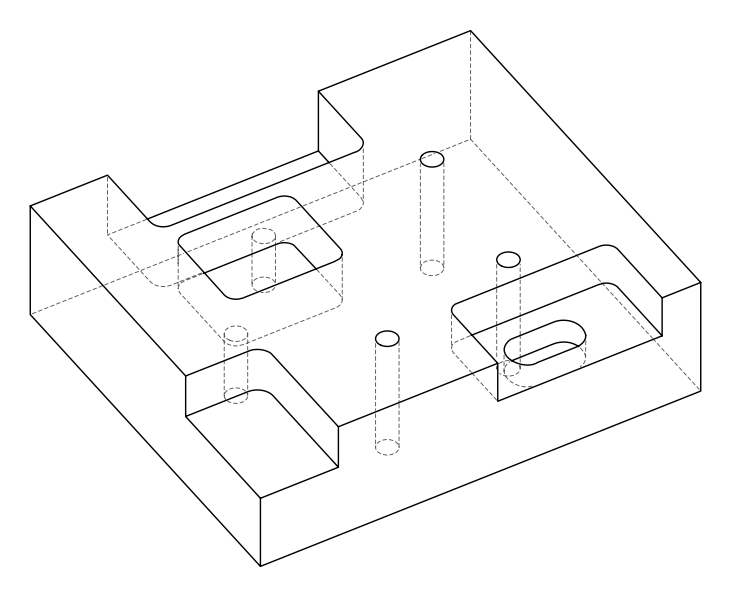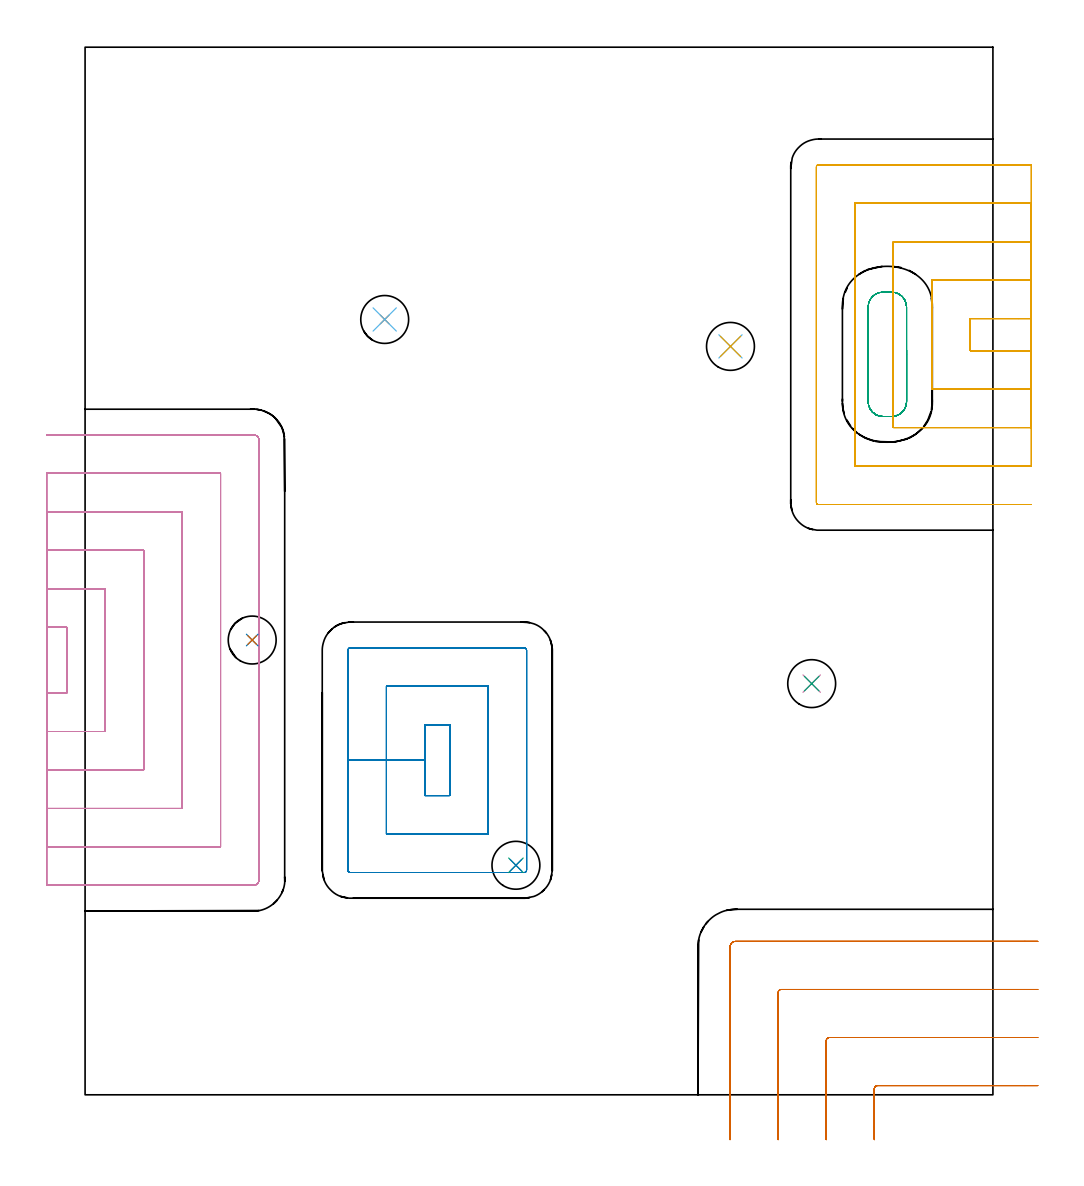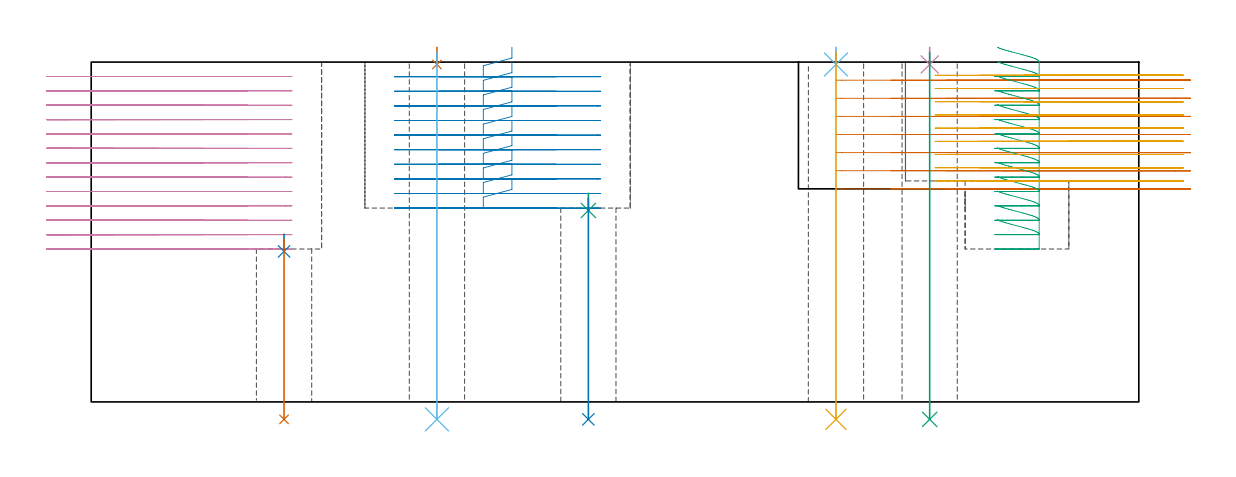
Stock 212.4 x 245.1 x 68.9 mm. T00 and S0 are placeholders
(PLAN: 15 operations, 3 tool changes, 69.4 min)
(1 MILL_CORNER_NOTCH_RECTANGULAR | CORNER_NOTCH_RECTANGULAR | UGT0201_133 | Follow Part, ap 3.75, ae 75% | 5.36 min | 76543 mm3)
(2 MILL_RECTANGULAR_POCKET | POCKET_RECTANGULAR_STRAIGHT | NXT0201_011 | Follow Part, ap 3, ae 75% | 8.31 min | 101778 mm3)
(3 MILL_RECTANGULAR_POCKET_1 | POCKET_RECTANGULAR_STRAIGHT_1 | NXT0201_011 | Follow Part, ap 3, ae 75% | 3.06 min | 29788 mm3)
(4 MILL_SLOT | SLOT_PARTIAL_RECTANGULAR | NXT0201_011 | Follow Part, ap 3, ae 75% | 34.6 min | 206924 mm3)
(5 MILL_SLOT_1 | SLOT_PARTIAL_RECTANGULAR_1 | NXT0201_011 | Follow Part, ap 3, ae 75% | 16.67 min | 84951 mm3)
(6 SPOT_DRILL | STEP1HOLE | NXT0321_9005460120000 | 0.03 min | 1 mm3)
(7 SPOT_DRILL_1 | STEP1HOLE_1 | NXT0321_9005460120000 | 0.03 min | 12 mm3)
(8 SPOT_DRILL_2 | STEP1HOLE_2 | NXT0321_9005460120000 | 0.04 min | 9 mm3)
(9 SPOT_DRILL_3 | STEP1HOLE_3 | NXT0321_9005460120000 | 0.04 min | 9 mm3)
(10 SPOT_DRILL_4 | STEP1HOLE_4 | NXT0321_9005460120000 | 0.03 min | 13 mm3)
(11 DRILL_THROUGH_HOLE_INTO_CENTER | STEP1HOLE | NXT0301_083 | 0.3 min | 6788 mm3)
(12 DRILL_THROUGH_HOLE_INTO_CENTER_1 | STEP1HOLE_1 | NXT0301_083 | 0.3 min | 6789 mm3)
(13 DRILL_THROUGH_HOLE_INTO_CENTER_2 | STEP1HOLE_2 | NXT0301_083 | 0.16 min | 3044 mm3)
(14 DRILL_THROUGH_HOLE_INTO_CENTER_3 | STEP1HOLE_3 | NXT0301_083 | 0.19 min | 3858 mm3)
(15 DRILL_THROUGH_HOLE_INTO_CENTER_4 | STEP1HOLE_4 | NXT0301_083 | 0.3 min | 6770 mm3)
(TOOL UGT0201_133 | Carbide End Mill 15.0 | D15 FL30 Z4)
(TOOL NXT0201_011 | ENDMILL 12mm [2P460-1200-NA 1630] | D12 FL38 Z6)
(TOOL NXT0321_9005460120000 | NC Spot Drill, 142deg, 12mm, Carbide, Uncoated | D12 PA142 FL30 Z2)
(TOOL NXT0301_083 | Carbide Drill 11.2mm [860.1-1120-056A1-MM 2214] | D11.2 PA140 FL72 Z2)
(OP 1 MILL_CORNER_NOTCH_RECTANGULAR)
G17 G21 G94 G90
T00 M6
G54
G17 G0 G90 X222.9 Y2.15 S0 M3
G43 Z78.9 H0
Z65.228
G94 G1 X219.9 F250.
X185.396 F500.
G3 X184.65 Y1.404 R0.75
G1 Y-7.5
Y-10.5 F250.
G0 Z78.9
X222.9 Y13.4
Z65.228
G1 X219.9
X174.147 F500.
G3 X173.4 Y12.653 R0.75
G1 Y-7.5
Y-10.5 F250.
G0 Z78.9
X222.9 Y24.65
Z65.228
G1 X219.9
X162.897 F500.
G3 X162.15 Y23.903 R0.75
G1 Y-7.5
Y-10.5 F250.
G0 Z78.9
X222.9 Y35.9
Z65.228
G1 X219.9
X152.2 F500.
G3 X150.9 Y34.6 R1.3
G1 Y-7.5
Y-10.5 F250.
G0 Z78.9
X222.9 Y2.15
Z61.557
G1 X219.9
X185.396 F500.
G3 X184.65 Y1.404 R0.75
G1 Y-7.5
Y-10.5 F250.
G0 Z78.9
X222.9 Y13.4
Z61.557
G1 X219.9
X174.147 F500.
G3 X173.4 Y12.653 R0.75
G1 Y-7.5
Y-10.5 F250.
G0 Z78.9
X222.9 Y24.65
Z61.557
G1 X219.9
X162.897 F500.
G3 X162.15 Y23.903 R0.75
G1 Y-7.5
Y-10.5 F250.
G0 Z78.9
X222.9 Y35.9
Z61.557
G1 X219.9
X152.2 F500.
G3 X150.9 Y34.6 R1.3
G1 Y-7.5
Y-10.5 F250.
G0 Z78.9
X222.9 Y2.15
Z57.886
G1 X219.9
X185.396 F500.
G3 X184.65 Y1.404 R0.75
G1 Y-7.5
Y-10.5 F250.
G0 Z78.9
X222.9 Y13.4
Z57.886
G1 X219.9
X174.147 F500.
G3 X173.4 Y12.653 R0.75
G1 Y-7.5
Y-10.5 F250.
G0 Z78.9
X222.9 Y24.65
Z57.886
G1 X219.9
X162.897 F500.
G3 X162.15 Y23.903 R0.75
G1 Y-7.5
Y-10.5 F250.
G0 Z78.9
X222.9 Y35.9
Z57.886
G1 X219.9
X152.2 F500.
G3 X150.9 Y34.6 R1.3
G1 Y-7.5
Y-10.5 F250.
G0 Z78.9
X222.9 Y2.15
Z54.214
G1 X219.9
X185.396 F500.
G3 X184.65 Y1.404 R0.75
G1 Y-7.5
Y-10.5 F250.
G0 Z78.9
X222.9 Y13.4
Z54.214
G1 X219.9
X174.147 F500.
G3 X173.4 Y12.653 R0.75
G1 Y-7.5
Y-10.5 F250.
G0 Z78.9
X222.9 Y24.65
Z54.214
G1 X219.9
X162.897 F500.
G3 X162.15 Y23.903 R0.75
G1 Y-7.5
Y-10.5 F250.
G0 Z78.9
X222.9 Y35.9
Z54.214
G1 X219.9
X152.2 F500.
G3 X150.9 Y34.6 R1.3
G1 Y-7.5
Y-10.5 F250.
G0 Z78.9
X222.9 Y2.15
Z50.543
G1 X219.9
X185.396 F500.
G3 X184.65 Y1.404 R0.75
G1 Y-7.5
Y-10.5 F250.
G0 Z78.9
X222.9 Y13.4
Z50.543
G1 X219.9
X174.147 F500.
G3 X173.4 Y12.653 R0.75
G1 Y-7.5
Y-10.5 F250.
G0 Z78.9
X222.9 Y24.65
Z50.543
G1 X219.9
X162.897 F500.
G3 X162.15 Y23.903 R0.75
G1 Y-7.5
Y-10.5 F250.
G0 Z78.9
X222.9 Y35.9
Z50.543
G1 X219.9
X152.2 F500.
G3 X150.9 Y34.6 R1.3
G1 Y-7.5
Y-10.5 F250.
G0 Z78.9
X222.9 Y2.15
Z46.871
G1 X219.9
X185.396 F500.
G3 X184.65 Y1.404 R0.75
G1 Y-7.5
Y-10.5 F250.
G0 Z78.9
X222.9 Y13.4
Z46.871
G1 X219.9
X174.147 F500.
G3 X173.4 Y12.653 R0.75
G1 Y-7.5
Y-10.5 F250.
G0 Z78.9
X222.9 Y24.65
Z46.871
G1 X219.9
X162.897 F500.
G3 X162.15 Y23.903 R0.75
G1 Y-7.5
Y-10.5 F250.
G0 Z78.9
X222.9 Y35.9
Z46.871
G1 X219.9
X152.2 F500.
G3 X150.9 Y34.6 R1.3
G1 Y-7.5
Y-10.5 F250.
G0 Z78.9
X222.9 Y2.15
Z43.2
G1 X219.9
X185.396 F500.
G3 X184.65 Y1.404 R0.75
G1 Y-7.5
Y-10.5 F250.
G0 Z78.9
X222.9 Y13.4
Z43.2
G1 X219.9
X174.147 F500.
G3 X173.4 Y12.653 R0.75
G1 Y-7.5
Y-10.5 F250.
G0 Z78.9
X222.9 Y24.65
Z43.2
G1 X219.9
X162.897 F500.
G3 X162.15 Y23.903 R0.75
G1 Y-7.5
Y-10.5 F250.
G0 Z78.9
X222.9 Y35.9
Z43.2
G1 X219.9
X152.2 F500.
G3 X150.9 Y34.6 R1.3
G1 Y-7.5
Y-10.5 F250.
G0 Z78.9
M5
M2
(OP 2 MILL_RECTANGULAR_POCKET)
G17 G21 G94 G90
T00 M6
G54
G17 G0 G90 X85.3 Y78.457 S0 M3
G43 Z78.9 H1
Z71.9
G94 G1 Y86.6 Z69.718 F250.
X79.5 Z68.164
Y78.3 Z65.94
Y70. F500.
X85.3
Y86.6
X79.5
Y78.3
X70.5
Y61.
X94.3
Y95.6
X70.5
Y78.3
X61.5
Y52.6
G3 X62.1 Y52. R0.6
G1 X102.7
G3 X103.3 Y52.6 R0.6
G1 Y104.
G3 X102.7 Y104.6 R0.6
G1 X62.1
G3 X61.5 Y104. R0.6
G1 Y78.3
Y77.3
G0 X85.3 Y78.457 Z68.94
G1 Y86.6 Z66.758 F250.
X79.5 Z65.204
Y78.3 Z62.98
Y70. F500.
X85.3
Y86.6
X79.5
Y78.3
X70.5
Y61.
X94.3
Y95.6
X70.5
Y78.3
X61.5
Y52.6
G3 X62.1 Y52. R0.6
G1 X102.7
G3 X103.3 Y52.6 R0.6
G1 Y104.
G3 X102.7 Y104.6 R0.6
G1 X62.1
G3 X61.5 Y104. R0.6
G1 Y78.3
Y77.3
G0 X85.3 Y78.457 Z65.98
G1 Y86.6 Z63.798 F250.
X79.5 Z62.244
Y78.3 Z60.02
Y70. F500.
X85.3
Y86.6
X79.5
Y78.3
X70.5
Y61.
X94.3
Y95.6
X70.5
Y78.3
X61.5
Y52.6
G3 X62.1 Y52. R0.6
G1 X102.7
G3 X103.3 Y52.6 R0.6
G1 Y104.
G3 X102.7 Y104.6 R0.6
G1 X62.1
G3 X61.5 Y104. R0.6
G1 Y78.3
Y77.3
G0 X85.3 Y78.457 Z63.02
G1 Y86.6 Z60.838 F250.
X79.5 Z59.284
Y78.3 Z57.06
Y70. F500.
X85.3
Y86.6
X79.5
Y78.3
X70.5
Y61.
X94.3
Y95.6
X70.5
Y78.3
X61.5
Y52.6
G3 X62.1 Y52. R0.6
G1 X102.7
G3 X103.3 Y52.6 R0.6
G1 Y104.
G3 X102.7 Y104.6 R0.6
G1 X62.1
G3 X61.5 Y104. R0.6
G1 Y78.3
Y77.3
G0 X85.3 Y78.457 Z60.06
G1 Y86.6 Z57.878 F250.
X79.5 Z56.324
Y78.3 Z54.1
Y70. F500.
X85.3
Y86.6
X79.5
Y78.3
X70.5
Y61.
X94.3
Y95.6
X70.5
Y78.3
X61.5
Y52.6
G3 X62.1 Y52. R0.6
G1 X102.7
G3 X103.3 Y52.6 R0.6
G1 Y104.
G3 X102.7 Y104.6 R0.6
G1 X62.1
G3 X61.5 Y104. R0.6
G1 Y78.3
Y77.3
G0 X85.3 Y78.457 Z57.1
G1 Y86.6 Z54.918 F250.
X79.5 Z53.364
Y78.3 Z51.14
Y70. F500.
X85.3
Y86.6
X79.5
Y78.3
X70.5
Y61.
X94.3
Y95.6
X70.5
Y78.3
X61.5
Y52.6
G3 X62.1 Y52. R0.6
G1 X102.7
G3 X103.3 Y52.6 R0.6
G1 Y104.
G3 X102.7 Y104.6 R0.6
G1 X62.1
G3 X61.5 Y104. R0.6
G1 Y78.3
Y77.3
G0 X85.3 Y78.457 Z54.14
G1 Y86.6 Z51.958 F250.
X79.5 Z50.404
Y78.3 Z48.18
Y70. F500.
X85.3
Y86.6
X79.5
Y78.3
X70.5
Y61.
X94.3
Y95.6
X70.5
Y78.3
X61.5
Y52.6
G3 X62.1 Y52. R0.6
G1 X102.7
G3 X103.3 Y52.6 R0.6
G1 Y104.
G3 X102.7 Y104.6 R0.6
G1 X62.1
G3 X61.5 Y104. R0.6
G1 Y78.3
Y77.3
G0 X85.3 Y78.457 Z51.18
G1 Y86.6 Z48.998 F250.
X79.5 Z47.444
Y78.3 Z45.22
Y70. F500.
X85.3
Y86.6
X79.5
Y78.3
X70.5
Y61.
X94.3
Y95.6
X70.5
Y78.3
X61.5
Y52.6
G3 X62.1 Y52. R0.6
G1 X102.7
G3 X103.3 Y52.6 R0.6
G1 Y104.
G3 X102.7 Y104.6 R0.6
G1 X62.1
G3 X61.5 Y104. R0.6
G1 Y78.3
Y77.3
G0 X85.3 Y78.457 Z48.22
G1 Y86.6 Z46.038 F250.
X79.5 Z44.484
Y78.3 Z42.26
Y70. F500.
X85.3
Y86.6
X79.5
Y78.3
X70.5
Y61.
X94.3
Y95.6
X70.5
Y78.3
X61.5
Y52.6
G3 X62.1 Y52. R0.6
G1 X102.7
G3 X103.3 Y52.6 R0.6
G1 Y104.
G3 X102.7 Y104.6 R0.6
G1 X62.1
G3 X61.5 Y104. R0.6
G1 Y78.3
Y77.3
G0 X85.3 Y78.457 Z45.26
G1 Y86.6 Z43.078 F250.
X79.5 Z41.524
Y78.3 Z39.3
Y70. F500.
X85.3
Y86.6
X79.5
Y78.3
X70.5
Y61.
X94.3
Y95.6
X70.5
Y78.3
X61.5
Y52.6
G3 X62.1 Y52. R0.6
G1 X102.7
G3 X103.3 Y52.6 R0.6
G1 Y104.
G3 X102.7 Y104.6 R0.6
G1 X62.1
G3 X61.5 Y104. R0.6
G1 Y78.3
Y77.3
G0 Z78.9
M5
M2
(OP 3 MILL_RECTANGULAR_POCKET_1)
G17 G21 G94 G90
T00 M6
G54
G17 G0 G90 X183.746 Y160.331 S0 M3
G43 Z78.9 H1
Z71.9
G94 G1 X183.887 Y160.11 Z71.83 F250.
X184.222 Y159.722 Z71.692
X184.61 Y159.387 Z71.555
X185.042 Y159.112 Z71.417
X185.511 Y158.903 Z71.28
X186.004 Y158.765 Z71.143
X186.513 Y158.7 Z71.005
X188.887 Z70.369
X189.396 Y158.765 Z70.232
X189.889 Y158.903 Z70.094
X190.358 Y159.112 Z69.957
X190.79 Y159.387 Z69.82
X191.178 Y159.722 Z69.682
X191.513 Y160.11 Z69.545
X191.788 Y160.542 Z69.408
X191.997 Y161.011 Z69.27
X192.135 Y161.504 Z69.133
X192.2 Y162.013 Z68.996
Y173.25 Z65.985
Y184.3 F500.
G3 X188.7 Y187.8 R3.5
G1 X186.7
G3 X183.2 Y184.3 R3.5
G1 Y162.2
G3 X186.7 Y158.7 R3.5
G1 X188.7
G3 X192.2 Y162.2 R3.5
G1 Y173.25
Y174.25
G0 X183.746 Y160.331 Z68.985
G1 X183.887 Y160.11 Z68.914 F250.
X184.222 Y159.722 Z68.777
X184.61 Y159.387 Z68.639
X185.042 Y159.112 Z68.502
X185.511 Y158.903 Z68.365
X186.004 Y158.765 Z68.227
X186.513 Y158.7 Z68.09
X188.887 Z67.454
X189.396 Y158.765 Z67.316
X189.889 Y158.903 Z67.179
X190.358 Y159.112 Z67.042
X190.79 Y159.387 Z66.904
X191.178 Y159.722 Z66.767
X191.513 Y160.11 Z66.63
X191.788 Y160.542 Z66.492
X191.997 Y161.011 Z66.355
X192.135 Y161.504 Z66.218
X192.2 Y162.013 Z66.08
Y173.25 Z63.069
Y184.3 F500.
G3 X188.7 Y187.8 R3.5
G1 X186.7
G3 X183.2 Y184.3 R3.5
G1 Y162.2
G3 X186.7 Y158.7 R3.5
G1 X188.7
G3 X192.2 Y162.2 R3.5
G1 Y173.25
Y174.25
G0 X183.746 Y160.331 Z66.069
G1 X183.887 Y160.11 Z65.999 F250.
X184.222 Y159.722 Z65.861
X184.61 Y159.387 Z65.724
X185.042 Y159.112 Z65.587
X185.511 Y158.903 Z65.449
X186.004 Y158.765 Z65.312
X186.513 Y158.7 Z65.175
X188.887 Z64.538
X189.396 Y158.765 Z64.401
X189.889 Y158.903 Z64.264
X190.358 Y159.112 Z64.126
X190.79 Y159.387 Z63.989
X191.178 Y159.722 Z63.852
X191.513 Y160.11 Z63.714
X191.788 Y160.542 Z63.577
X191.997 Y161.011 Z63.439
X192.135 Y161.504 Z63.302
X192.2 Y162.013 Z63.165
Y173.25 Z60.154
Y184.3 F500.
G3 X188.7 Y187.8 R3.5
G1 X186.7
G3 X183.2 Y184.3 R3.5
G1 Y162.2
G3 X186.7 Y158.7 R3.5
G1 X188.7
G3 X192.2 Y162.2 R3.5
G1 Y173.25
Y174.25
G0 X183.746 Y160.331 Z63.154
G1 X183.887 Y160.11 Z63.083 F250.
X184.222 Y159.722 Z62.946
X184.61 Y159.387 Z62.809
X185.042 Y159.112 Z62.671
X185.511 Y158.903 Z62.534
X186.004 Y158.765 Z62.397
X186.513 Y158.7 Z62.259
X188.887 Z61.623
X189.396 Y158.765 Z61.486
X189.889 Y158.903 Z61.348
X190.358 Y159.112 Z61.211
X190.79 Y159.387 Z61.074
X191.178 Y159.722 Z60.936
X191.513 Y160.11 Z60.799
X191.788 Y160.542 Z60.661
X191.997 Y161.011 Z60.524
X192.135 Y161.504 Z60.387
X192.2 Y162.013 Z60.249
Y173.25 Z57.238
Y184.3 F500.
G3 X188.7 Y187.8 R3.5
G1 X186.7
G3 X183.2 Y184.3 R3.5
G1 Y162.2
G3 X186.7 Y158.7 R3.5
G1 X188.7
G3 X192.2 Y162.2 R3.5
G1 Y173.25
Y174.25
G0 X183.746 Y160.331 Z60.238
G1 X183.887 Y160.11 Z60.168 F250.
X184.222 Y159.722 Z60.031
X184.61 Y159.387 Z59.893
X185.042 Y159.112 Z59.756
X185.511 Y158.903 Z59.619
X186.004 Y158.765 Z59.481
X186.513 Y158.7 Z59.344
X188.887 Z58.708
X189.396 Y158.765 Z58.57
X189.889 Y158.903 Z58.433
X190.358 Y159.112 Z58.296
X190.79 Y159.387 Z58.158
X191.178 Y159.722 Z58.021
X191.513 Y160.11 Z57.883
X191.788 Y160.542 Z57.746
X191.997 Y161.011 Z57.609
X192.135 Y161.504 Z57.471
X192.2 Y162.013 Z57.334
Y173.25 Z54.323
Y184.3 F500.
G3 X188.7 Y187.8 R3.5
G1 X186.7
G3 X183.2 Y184.3 R3.5
G1 Y162.2
G3 X186.7 Y158.7 R3.5
G1 X188.7
G3 X192.2 Y162.2 R3.5
G1 Y173.25
Y174.25
G0 X183.746 Y160.331 Z57.323
G1 X183.887 Y160.11 Z57.253 F250.
X184.222 Y159.722 Z57.115
X184.61 Y159.387 Z56.978
X185.042 Y159.112 Z56.841
X185.511 Y158.903 Z56.703
X186.004 Y158.765 Z56.566
X186.513 Y158.7 Z56.428
X188.887 Z55.792
X189.396 Y158.765 Z55.655
X189.889 Y158.903 Z55.518
X190.358 Y159.112 Z55.38
X190.79 Y159.387 Z55.243
X191.178 Y159.722 Z55.105
X191.513 Y160.11 Z54.968
X191.788 Y160.542 Z54.831
X191.997 Y161.011 Z54.693
X192.135 Y161.504 Z54.556
X192.2 Y162.013 Z54.419
Y173.25 Z51.408
Y184.3 F500.
G3 X188.7 Y187.8 R3.5
G1 X186.7
G3 X183.2 Y184.3 R3.5
G1 Y162.2
G3 X186.7 Y158.7 R3.5
G1 X188.7
G3 X192.2 Y162.2 R3.5
G1 Y173.25
Y174.25
G0 X183.746 Y160.331 Z54.408
G1 X183.887 Y160.11 Z54.337 F250.
X184.222 Y159.722 Z54.2
X184.61 Y159.387 Z54.063
X185.042 Y159.112 Z53.925
X185.511 Y158.903 Z53.788
X186.004 Y158.765 Z53.65
X186.513 Y158.7 Z53.513
X188.887 Z52.877
X189.396 Y158.765 Z52.74
X189.889 Y158.903 Z52.602
X190.358 Y159.112 Z52.465
X190.79 Y159.387 Z52.327
X191.178 Y159.722 Z52.19
X191.513 Y160.11 Z52.053
X191.788 Y160.542 Z51.915
X191.997 Y161.011 Z51.778
X192.135 Y161.504 Z51.641
X192.2 Y162.013 Z51.503
Y173.25 Z48.492
Y184.3 F500.
G3 X188.7 Y187.8 R3.5
G1 X186.7
G3 X183.2 Y184.3 R3.5
G1 Y162.2
G3 X186.7 Y158.7 R3.5
G1 X188.7
G3 X192.2 Y162.2 R3.5
G1 Y173.25
Y174.25
G0 X183.746 Y160.331 Z51.492
G1 X183.887 Y160.11 Z51.422 F250.
X184.222 Y159.722 Z51.285
X184.61 Y159.387 Z51.147
X185.042 Y159.112 Z51.01
X185.511 Y158.903 Z50.872
X186.004 Y158.765 Z50.735
X186.513 Y158.7 Z50.598
X188.887 Z49.962
X189.396 Y158.765 Z49.824
X189.889 Y158.903 Z49.687
X190.358 Y159.112 Z49.549
X190.79 Y159.387 Z49.412
X191.178 Y159.722 Z49.275
X191.513 Y160.11 Z49.137
X191.788 Y160.542 Z49.
X191.997 Y161.011 Z48.863
X192.135 Y161.504 Z48.725
X192.2 Y162.013 Z48.588
Y173.25 Z45.577
Y184.3 F500.
G3 X188.7 Y187.8 R3.5
G1 X186.7
G3 X183.2 Y184.3 R3.5
G1 Y162.2
G3 X186.7 Y158.7 R3.5
G1 X188.7
G3 X192.2 Y162.2 R3.5
G1 Y173.25
Y174.25
G0 X183.746 Y160.331 Z48.577
G1 X183.887 Y160.11 Z48.507 F250.
X184.222 Y159.722 Z48.369
X184.61 Y159.387 Z48.232
X185.042 Y159.112 Z48.094
X185.511 Y158.903 Z47.957
X186.004 Y158.765 Z47.82
X186.513 Y158.7 Z47.682
X188.887 Z47.046
X189.396 Y158.765 Z46.909
X189.889 Y158.903 Z46.771
X190.358 Y159.112 Z46.634
X190.79 Y159.387 Z46.497
X191.178 Y159.722 Z46.359
X191.513 Y160.11 Z46.222
X191.788 Y160.542 Z46.085
X191.997 Y161.011 Z45.947
X192.135 Y161.504 Z45.81
X192.2 Y162.013 Z45.672
Y173.25 Z42.662
Y184.3 F500.
G3 X188.7 Y187.8 R3.5
G1 X186.7
G3 X183.2 Y184.3 R3.5
G1 Y162.2
G3 X186.7 Y158.7 R3.5
G1 X188.7
G3 X192.2 Y162.2 R3.5
G1 Y173.25
Y174.25
G0 X183.746 Y160.331 Z45.662
G1 X183.887 Y160.11 Z45.591 F250.
X184.222 Y159.722 Z45.454
X184.61 Y159.387 Z45.316
X185.042 Y159.112 Z45.179
X185.511 Y158.903 Z45.042
X186.004 Y158.765 Z44.904
X186.513 Y158.7 Z44.767
X188.887 Z44.131
X189.396 Y158.765 Z43.993
X189.889 Y158.903 Z43.856
X190.358 Y159.112 Z43.719
X190.79 Y159.387 Z43.581
X191.178 Y159.722 Z43.444
X191.513 Y160.11 Z43.307
X191.788 Y160.542 Z43.169
X191.997 Y161.011 Z43.032
X192.135 Y161.504 Z42.894
X192.2 Y162.013 Z42.757
Y173.25 Z39.746
Y184.3 F500.
G3 X188.7 Y187.8 R3.5
G1 X186.7
G3 X183.2 Y184.3 R3.5
G1 Y162.2
G3 X186.7 Y158.7 R3.5
G1 X188.7
G3 X192.2 Y162.2 R3.5
G1 Y173.25
Y174.25
G0 X183.746 Y160.331 Z42.746
G1 X183.887 Y160.11 Z42.676 F250.
X184.222 Y159.722 Z42.538
X184.61 Y159.387 Z42.401
X185.042 Y159.112 Z42.264
X185.511 Y158.903 Z42.126
X186.004 Y158.765 Z41.989
X186.513 Y158.7 Z41.852
X188.887 Z41.215
X189.396 Y158.765 Z41.078
X189.889 Y158.903 Z40.941
X190.358 Y159.112 Z40.803
X190.79 Y159.387 Z40.666
X191.178 Y159.722 Z40.529
X191.513 Y160.11 Z40.391
X191.788 Y160.542 Z40.254
X191.997 Y161.011 Z40.116
X192.135 Y161.504 Z39.979
X192.2 Y162.013 Z39.842
Y173.25 Z36.831
Y184.3 F500.
G3 X188.7 Y187.8 R3.5
G1 X186.7
G3 X183.2 Y184.3 R3.5
G1 Y162.2
G3 X186.7 Y158.7 R3.5
G1 X188.7
G3 X192.2 Y162.2 R3.5
G1 Y173.25
Y174.25
G0 X183.746 Y160.331 Z39.831
G1 X183.887 Y160.11 Z39.76 F250.
X184.222 Y159.722 Z39.623
X184.61 Y159.387 Z39.486
X185.042 Y159.112 Z39.348
X185.511 Y158.903 Z39.211
X186.004 Y158.765 Z39.074
X186.513 Y158.7 Z38.936
X188.887 Z38.3
X189.396 Y158.765 Z38.163
X189.889 Y158.903 Z38.025
X190.358 Y159.112 Z37.888
X190.79 Y159.387 Z37.751
X191.178 Y159.722 Z37.613
X191.513 Y160.11 Z37.476
X191.788 Y160.542 Z37.338
X191.997 Y161.011 Z37.201
X192.135 Y161.504 Z37.064
X192.2 Y162.013 Z36.926
Y173.25 Z33.915
Y184.3 F500.
G3 X188.7 Y187.8 R3.5
G1 X186.7
G3 X183.2 Y184.3 R3.5
G1 Y162.2
G3 X186.7 Y158.7 R3.5
G1 X188.7
G3 X192.2 Y162.2 R3.5
G1 Y173.25
Y174.25
G0 X183.746 Y160.331 Z36.915
G1 X183.887 Y160.11 Z36.845 F250.
X184.222 Y159.722 Z36.708
X184.61 Y159.387 Z36.57
X185.042 Y159.112 Z36.433
X185.511 Y158.903 Z36.296
X186.004 Y158.765 Z36.158
X186.513 Y158.7 Z36.021
X188.887 Z35.385
X189.396 Y158.765 Z35.247
X189.889 Y158.903 Z35.11
X190.358 Y159.112 Z34.973
X190.79 Y159.387 Z34.835
X191.178 Y159.722 Z34.698
X191.513 Y160.11 Z34.56
X191.788 Y160.542 Z34.423
X191.997 Y161.011 Z34.286
X192.135 Y161.504 Z34.148
X192.2 Y162.013 Z34.011
Y173.25 Z31.
Y184.3 F500.
G3 X188.7 Y187.8 R3.5
G1 X186.7
G3 X183.2 Y184.3 R3.5
G1 Y162.2
G3 X186.7 Y158.7 R3.5
G1 X188.7
G3 X192.2 Y162.2 R3.5
G1 Y173.25
Y174.25
G0 Z78.9
M5
M2
(OP 4 MILL_SLOT)
G17 G21 G94 G90
T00 M6
G54
G17 G0 G90 X-9. Y94. S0 M3
G43 Z78.9 H1
Z65.985
G94 G1 X-6. F250.
X-4.3 F500.
Y109.4
X-6.
X-9. F250.
Y85.
X-6.
X4.7 F500.
Y118.4
X-6.
X-9. F250.
Y76.
X-6.
X13.7 F500.
Y127.4
X-6.
X-9. F250.
Y67.
X-6.
X22.7 F500.
Y136.4
X-6.
X-9. F250.
Y58.
X-6.
X31.7 F500.
Y145.4
X-6.
X-9. F250.
Y49.
X-6.
X39.4 F500.
G3 X40.7 Y50.3 R1.3
G1 Y153.1
G3 X39.4 Y154.4 R1.3
G1 X-6.
X-9. F250.
G0 Y94. Z63.069
G1 X-6.
X-4.3 F500.
Y109.4
X-6.
X-9. F250.
Y85.
X-6.
X4.7 F500.
Y118.4
X-6.
X-9. F250.
Y76.
X-6.
X13.7 F500.
Y127.4
X-6.
X-9. F250.
Y67.
X-6.
X22.7 F500.
Y136.4
X-6.
X-9. F250.
Y58.
X-6.
X31.7 F500.
Y145.4
X-6.
X-9. F250.
Y49.
X-6.
X39.4 F500.
G3 X40.7 Y50.3 R1.3
G1 Y153.1
G3 X39.4 Y154.4 R1.3
G1 X-6.
X-9. F250.
G0 Y94. Z60.154
G1 X-6.
X-4.3 F500.
Y109.4
X-6.
X-9. F250.
Y85.
X-6.
X4.7 F500.
Y118.4
X-6.
X-9. F250.
Y76.
X-6.
X13.7 F500.
Y127.4
X-6.
X-9. F250.
Y67.
X-6.
X22.7 F500.
Y136.4
X-6.
X-9. F250.
Y58.
X-6.
X31.7 F500.
Y145.4
X-6.
X-9. F250.
Y49.
X-6.
X39.4 F500.
G3 X40.7 Y50.3 R1.3
G1 Y153.1
G3 X39.4 Y154.4 R1.3
G1 X-6.
X-9. F250.
G0 Y94. Z57.238
G1 X-6.
X-4.3 F500.
Y109.4
X-6.
X-9. F250.
Y85.
X-6.
X4.7 F500.
Y118.4
X-6.
X-9. F250.
Y76.
X-6.
X13.7 F500.
Y127.4
X-6.
X-9. F250.
Y67.
X-6.
X22.7 F500.
Y136.4
X-6.
X-9. F250.
Y58.
X-6.
X31.7 F500.
Y145.4
X-6.
X-9. F250.
Y49.
X-6.
X39.4 F500.
G3 X40.7 Y50.3 R1.3
G1 Y153.1
G3 X39.4 Y154.4 R1.3
G1 X-6.
X-9. F250.
G0 Y94. Z54.323
G1 X-6.
X-4.3 F500.
Y109.4
X-6.
X-9. F250.
Y85.
X-6.
X4.7 F500.
Y118.4
X-6.
X-9. F250.
Y76.
X-6.
X13.7 F500.
Y127.4
X-6.
X-9. F250.
Y67.
X-6.
X22.7 F500.
Y136.4
X-6.
X-9. F250.
Y58.
X-6.
X31.7 F500.
Y145.4
X-6.
X-9. F250.
Y49.
X-6.
X39.4 F500.
G3 X40.7 Y50.3 R1.3
G1 Y153.1
G3 X39.4 Y154.4 R1.3
G1 X-6.
X-9. F250.
G0 Y94. Z51.408
G1 X-6.
X-4.3 F500.
Y109.4
X-6.
X-9. F250.
Y85.
X-6.
X4.7 F500.
Y118.4
X-6.
X-9. F250.
Y76.
X-6.
X13.7 F500.
Y127.4
X-6.
X-9. F250.
Y67.
X-6.
X22.7 F500.
Y136.4
X-6.
X-9. F250.
Y58.
X-6.
X31.7 F500.
Y145.4
X-6.
X-9. F250.
Y49.
X-6.
X39.4 F500.
G3 X40.7 Y50.3 R1.3
G1 Y153.1
G3 X39.4 Y154.4 R1.3
G1 X-6.
X-9. F250.
G0 Y94. Z48.492
G1 X-6.
X-4.3 F500.
Y109.4
X-6.
X-9. F250.
Y85.
X-6.
X4.7 F500.
Y118.4
X-6.
X-9. F250.
Y76.
X-6.
X13.7 F500.
Y127.4
X-6.
X-9. F250.
Y67.
X-6.
X22.7 F500.
Y136.4
X-6.
X-9. F250.
Y58.
X-6.
X31.7 F500.
Y145.4
X-6.
X-9. F250.
Y49.
X-6.
X39.4 F500.
G3 X40.7 Y50.3 R1.3
G1 Y153.1
G3 X39.4 Y154.4 R1.3
G1 X-6.
X-9. F250.
G0 Y94. Z45.577
G1 X-6.
X-4.3 F500.
Y109.4
X-6.
X-9. F250.
Y85.
X-6.
X4.7 F500.
Y118.4
X-6.
X-9. F250.
Y76.
X-6.
X13.7 F500.
Y127.4
X-6.
X-9. F250.
Y67.
X-6.
X22.7 F500.
Y136.4
X-6.
X-9. F250.
Y58.
X-6.
X31.7 F500.
Y145.4
X-6.
X-9. F250.
Y49.
X-6.
X39.4 F500.
G3 X40.7 Y50.3 R1.3
G1 Y153.1
G3 X39.4 Y154.4 R1.3
G1 X-6.
X-9. F250.
G0 Y94. Z42.662
G1 X-6.
X-4.3 F500.
Y109.4
X-6.
X-9. F250.
Y85.
X-6.
X4.7 F500.
Y118.4
X-6.
X-9. F250.
Y76.
X-6.
X13.7 F500.
Y127.4
X-6.
X-9. F250.
Y67.
X-6.
X22.7 F500.
Y136.4
X-6.
X-9. F250.
Y58.
X-6.
X31.7 F500.
Y145.4
X-6.
X-9. F250.
Y49.
X-6.
X39.4 F500.
G3 X40.7 Y50.3 R1.3
G1 Y153.1
G3 X39.4 Y154.4 R1.3
G1 X-6.
X-9. F250.
G0 Y94. Z39.746
G1 X-6.
X-4.3 F500.
Y109.4
X-6.
X-9. F250.
Y85.
X-6.
X4.7 F500.
Y118.4
X-6.
X-9. F250.
Y76.
X-6.
X13.7 F500.
Y127.4
X-6.
X-9. F250.
Y67.
X-6.
X22.7 F500.
Y136.4
X-6.
X-9. F250.
Y58.
X-6.
X31.7 F500.
Y145.4
X-6.
X-9. F250.
Y49.
X-6.
X39.4 F500.
G3 X40.7 Y50.3 R1.3
G1 Y153.1
G3 X39.4 Y154.4 R1.3
G1 X-6.
X-9. F250.
G0 Y94. Z36.831
G1 X-6.
X-4.3 F500.
Y109.4
X-6.
X-9. F250.
Y85.
X-6.
X4.7 F500.
Y118.4
X-6.
X-9. F250.
Y76.
X-6.
X13.7 F500.
Y127.4
X-6.
X-9. F250.
Y67.
X-6.
X22.7 F500.
Y136.4
X-6.
X-9. F250.
Y58.
X-6.
X31.7 F500.
Y145.4
X-6.
X-9. F250.
Y49.
X-6.
X39.4 F500.
G3 X40.7 Y50.3 R1.3
G1 Y153.1
G3 X39.4 Y154.4 R1.3
G1 X-6.
X-9. F250.
G0 Y94. Z33.915
G1 X-6.
X-4.3 F500.
Y109.4
X-6.
X-9. F250.
Y85.
X-6.
X4.7 F500.
Y118.4
X-6.
X-9. F250.
Y76.
X-6.
X13.7 F500.
Y127.4
X-6.
X-9. F250.
Y67.
X-6.
X22.7 F500.
Y136.4
X-6.
X-9. F250.
Y58.
X-6.
X31.7 F500.
Y145.4
X-6.
X-9. F250.
Y49.
X-6.
X39.4 F500.
G3 X40.7 Y50.3 R1.3
G1 Y153.1
G3 X39.4 Y154.4 R1.3
G1 X-6.
X-9. F250.
G0 Y94. Z31.
G1 X-6.
X-4.3 F500.
Y109.4
X-6.
X-9. F250.
Y85.
X-6.
X4.7 F500.
Y118.4
X-6.
X-9. F250.
Y76.
X-6.
X13.7 F500.
Y127.4
X-6.
X-9. F250.
Y67.
X-6.
X22.7 F500.
Y136.4
X-6.
X-9. F250.
Y58.
X-6.
X31.7 F500.
Y145.4
X-6.
X-9. F250.
Y49.
X-6.
X39.4 F500.
G3 X40.7 Y50.3 R1.3
G1 Y153.1
G3 X39.4 Y154.4 R1.3
G1 X-6.
X-9. F250.
G0 Z78.9
M5
M2
(OP 5 MILL_SLOT_1)
G17 G21 G94 G90
T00 M6
G54
G17 G0 G90 X221.4 Y181.6 S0 M3
G43 Z78.9 H1
Z66.222
G94 G1 X218.4 F250.
X207.1 F500.
Y174.1
X218.4
X221.4 F250.
Y190.6
X218.4
X198.1 F500.
Y165.1
X218.4
X221.4 F250.
Y199.6
X218.4
X189.1 F500.
Y187.767
Y184.767 F250.
Y161.727 F500.
Y158.727 F250.
Y156.1 F500.
X218.4
X221.4 F250.
Y208.6
X218.4
X180.1 F500.
Y147.1
X218.4
X221.4 F250.
Y217.6
X218.4
X171.6 F500.
G3 X171.1 Y217.1 R0.5
G1 Y138.6
G3 X171.6 Y138.1 R0.5
G1 X218.4
X221.4 F250.
G0 Y181.6 Z63.544
G1 X218.4
X207.1 F500.
Y174.1
X218.4
X221.4 F250.
Y190.6
X218.4
X198.1 F500.
Y165.1
X218.4
X221.4 F250.
Y199.6
X218.4
X189.1 F500.
Y187.767
Y184.767 F250.
Y161.727 F500.
Y158.727 F250.
Y156.1 F500.
X218.4
X221.4 F250.
Y208.6
X218.4
X180.1 F500.
Y147.1
X218.4
X221.4 F250.
Y217.6
X218.4
X171.6 F500.
G3 X171.1 Y217.1 R0.5
G1 Y138.6
G3 X171.6 Y138.1 R0.5
G1 X218.4
X221.4 F250.
G0 Y181.6 Z60.867
G1 X218.4
X207.1 F500.
Y174.1
X218.4
X221.4 F250.
Y190.6
X218.4
X198.1 F500.
Y165.1
X218.4
X221.4 F250.
Y199.6
X218.4
X189.1 F500.
Y187.767
Y184.767 F250.
Y161.727 F500.
Y158.727 F250.
Y156.1 F500.
X218.4
X221.4 F250.
Y208.6
X218.4
X180.1 F500.
Y147.1
X218.4
X221.4 F250.
Y217.6
X218.4
X171.6 F500.
G3 X171.1 Y217.1 R0.5
G1 Y138.6
G3 X171.6 Y138.1 R0.5
G1 X218.4
X221.4 F250.
G0 Y181.6 Z58.189
G1 X218.4
X207.1 F500.
Y174.1
X218.4
X221.4 F250.
Y190.6
X218.4
X198.1 F500.
Y165.1
X218.4
X221.4 F250.
Y199.6
X218.4
X189.1 F500.
Y187.767
Y184.767 F250.
Y161.727 F500.
Y158.727 F250.
Y156.1 F500.
X218.4
X221.4 F250.
Y208.6
X218.4
X180.1 F500.
Y147.1
X218.4
X221.4 F250.
Y217.6
X218.4
X171.6 F500.
G3 X171.1 Y217.1 R0.5
G1 Y138.6
G3 X171.6 Y138.1 R0.5
G1 X218.4
X221.4 F250.
G0 Y181.6 Z55.511
G1 X218.4
X207.1 F500.
Y174.1
X218.4
X221.4 F250.
Y190.6
X218.4
X198.1 F500.
Y165.1
X218.4
X221.4 F250.
Y199.6
X218.4
X189.1 F500.
Y187.767
Y184.767 F250.
Y161.727 F500.
Y158.727 F250.
Y156.1 F500.
X218.4
X221.4 F250.
Y208.6
X218.4
X180.1 F500.
Y147.1
X218.4
X221.4 F250.
Y217.6
X218.4
X171.6 F500.
G3 X171.1 Y217.1 R0.5
G1 Y138.6
G3 X171.6 Y138.1 R0.5
G1 X218.4
X221.4 F250.
G0 Y181.6 Z52.833
G1 X218.4
X207.1 F500.
Y174.1
X218.4
X221.4 F250.
Y190.6
X218.4
X198.1 F500.
Y165.1
X218.4
X221.4 F250.
Y199.6
X218.4
X189.1 F500.
Y187.767
Y184.767 F250.
Y161.727 F500.
Y158.727 F250.
Y156.1 F500.
X218.4
X221.4 F250.
Y208.6
X218.4
X180.1 F500.
Y147.1
X218.4
X221.4 F250.
Y217.6
X218.4
X171.6 F500.
G3 X171.1 Y217.1 R0.5
G1 Y138.6
G3 X171.6 Y138.1 R0.5
G1 X218.4
X221.4 F250.
G0 Y181.6 Z50.156
G1 X218.4
X207.1 F500.
Y174.1
X218.4
X221.4 F250.
Y190.6
X218.4
X198.1 F500.
Y165.1
X218.4
X221.4 F250.
Y199.6
X218.4
X189.1 F500.
Y187.767
Y184.767 F250.
Y161.727 F500.
Y158.727 F250.
Y156.1 F500.
X218.4
X221.4 F250.
Y208.6
X218.4
X180.1 F500.
Y147.1
X218.4
X221.4 F250.
Y217.6
X218.4
X171.6 F500.
G3 X171.1 Y217.1 R0.5
G1 Y138.6
G3 X171.6 Y138.1 R0.5
G1 X218.4
X221.4 F250.
G0 Y181.6 Z47.478
G1 X218.4
X207.1 F500.
Y174.1
X218.4
X221.4 F250.
Y190.6
X218.4
X198.1 F500.
Y165.1
X218.4
X221.4 F250.
Y199.6
X218.4
X189.1 F500.
Y187.767
Y184.767 F250.
Y161.727 F500.
Y158.727 F250.
Y156.1 F500.
X218.4
X221.4 F250.
Y208.6
X218.4
X180.1 F500.
Y147.1
X218.4
X221.4 F250.
Y217.6
X218.4
X171.6 F500.
G3 X171.1 Y217.1 R0.5
G1 Y138.6
G3 X171.6 Y138.1 R0.5
G1 X218.4
X221.4 F250.
G0 Y181.6 Z44.8
G1 X218.4
X207.1 F500.
Y174.1
X218.4
X221.4 F250.
Y190.6
X218.4
X198.1 F500.
Y165.1
X218.4
X221.4 F250.
Y199.6
X218.4
X189.1 F500.
Y187.767
Y184.767 F250.
Y161.727 F500.
Y158.727 F250.
Y156.1 F500.
X218.4
X221.4 F250.
Y208.6
X218.4
X180.1 F500.
Y147.1
X218.4
X221.4 F250.
Y217.6
X218.4
X171.6 F500.
G3 X171.1 Y217.1 R0.5
G1 Y138.6
G3 X171.6 Y138.1 R0.5
G1 X218.4
X221.4 F250.
G0 Z78.9
M5
M2
(OP 6 SPOT_DRILL)
G17 G21 G94 G90
T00 M6
G54
G17 G0 G90 X151. Y175.1 S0 M3
G43 Z78.9 H0
G94 G81 G98 Z68.414 F250. R71.9
G80
M5
M2
(OP 7 SPOT_DRILL_1)
G17 G21 G94 G90
T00 M6
G54
G17 G0 G90 X70.1 Y181.4 S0 M3
G43 Z78.9 H0
G94 G81 G98 Z68.414 F250. R71.9
G80
M5
M2
(OP 8 SPOT_DRILL_2)
G17 G21 G94 G90
T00 M6
G54
G17 G0 G90 X39.1 Y106.4 S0 M3
G43 Z78.9 H0
G94 G81 G98 Z30.514 F250. R34.
G80
M5
M2
(OP 9 SPOT_DRILL_3)
G17 G21 G94 G90
T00 M6
G54
G17 G0 G90 X100.8 Y53.7 S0 M3
G43 Z78.9 H0
G94 G81 G98 Z38.814 F250. R42.3
G80
M5
M2
(OP 10 SPOT_DRILL_4)
G17 G21 G94 G90
T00 M6
G54
G17 G0 G90 X170. Y96.2 S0 M3
G43 Z78.9 H0
G94 G81 G98 Z68.414 F250. R71.9
G80
M5
M2
(OP 11 DRILL_THROUGH_HOLE_INTO_CENTER)
G17 G21 G94 G90
T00 M6
G54
G17 G0 G90 X151. Y175.1 S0 M3
G43 Z78.9 H1
G94 G73 G98 Z-3.538 F250. Q10.348 R70.9
G80
M5
M2
(OP 12 DRILL_THROUGH_HOLE_INTO_CENTER_1)
G17 G21 G94 G90
T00 M6
G54
G17 G0 G90 X70.1 Y181.4 S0 M3
G43 Z78.9 H1
G94 G73 G98 Z-3.538 F250. Q10.348 R70.9
G80
M5
M2
(OP 13 DRILL_THROUGH_HOLE_INTO_CENTER_2)
G17 G21 G94 G90
T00 M6
G54
G17 G0 G90 X39.1 Y106.4 S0 M3
G43 Z78.9 H1
G94 G73 G98 Z-3.538 F250. Q8.635 R33.
G80
M5
M2
(OP 14 DRILL_THROUGH_HOLE_INTO_CENTER_3)
G17 G21 G94 G90
T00 M6
G54
G17 G0 G90 X100.8 Y53.7 S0 M3
G43 Z78.9 H1
G94 G73 G98 Z-3.538 F250. Q10.71 R41.3
G80
M5
M2
(OP 15 DRILL_THROUGH_HOLE_INTO_CENTER_4)
G17 G21 G94 G90
T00 M6
G54
G17 G0 G90 X170. Y96.2 S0 M3
G43 Z78.9 H1
G94 G73 G98 Z-3.538 F250. Q10.348 R70.9
G80
M5
M2
